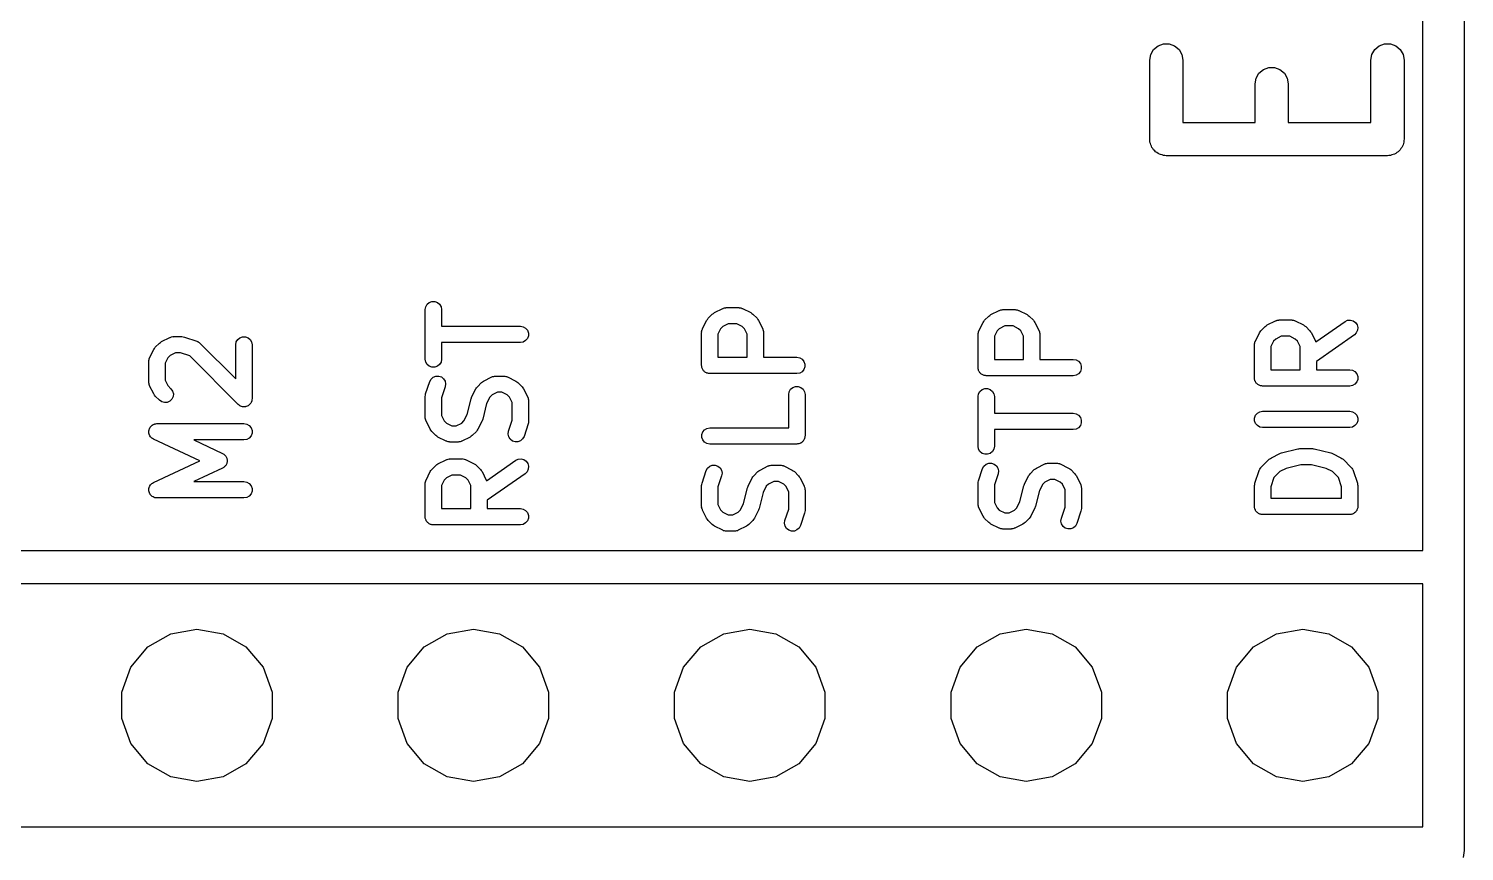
# Model space of a CAD drawing. Extents: x 10 to 287, y -200 to -10.
# Drawn here: x 94.31 to 107.5, y -108.34 to -100.78 of the extents above; entities that cross this region are included whole.
import ezdxf

# ---------------------------------------------------------------- set-up
doc = ezdxf.new("R2010")
doc.units = 0
doc.header["$MEASUREMENT"] = 0
doc.layers.add('BLACK', color=7, linetype='CONTINUOUS')

msp = doc.modelspace()

# ---------------------------------------------------------------- linework, layer by layer
at = {"layer": 'Black'}
for p, q in [((107.505, -93.091), (107.505, -108.331)), ((107.124, -105.575), (107.124, -95.7199)), ((104.615, -101.067), (104.624, -101.014)), ((104.624, -101.014), (104.65, -100.969)), ((104.65, -100.969), (104.691, -100.935)), ((104.691, -100.935), (104.741, -100.916)), ((104.741, -100.916), (104.794, -100.916)), ((104.794, -100.916), (104.843, -100.935)), ((104.843, -100.935), (104.884, -100.969)), ((104.884, -100.969), (104.91, -101.014)), ((104.91, -101.014), (104.92, -101.067)), ((106.647, -101.067), (106.656, -101.014)), ((106.656, -101.014), (106.682, -100.969)), ((106.682, -100.969), (106.723, -100.935)), ((106.723, -100.935), (106.773, -100.916)), ((106.773, -100.916), (106.826, -100.916)), ((106.826, -100.916), (106.875, -100.935)), ((106.875, -100.935), (106.916, -100.969)), ((106.916, -100.969), (106.942, -101.014)), ((106.942, -101.014), (106.952, -101.067)), ((104.615, -101.792), (104.615, -101.067)), ((104.92, -101.067), (104.92, -101.64)), ((105.618, -101.186), (105.659, -101.152)), ((105.659, -101.152), (105.708, -101.134)), ((105.708, -101.134), (105.761, -101.134)), ((105.761, -101.134), (105.811, -101.152)), ((105.811, -101.152), (105.852, -101.186)), ((106.647, -101.64), (106.647, -101.067)), ((106.952, -101.067), (106.952, -101.792)), ((105.582, -101.284), (105.592, -101.232)), ((105.582, -101.64), (105.582, -101.284)), ((105.592, -101.232), (105.618, -101.186)), ((105.852, -101.186), (105.878, -101.232)), ((105.878, -101.232), (105.887, -101.284)), ((105.887, -101.284), (105.887, -101.64)), ((104.92, -101.64), (105.582, -101.64)), ((105.887, -101.64), (106.647, -101.64)), ((104.617, -101.805), (104.615, -101.792)), ((104.617, -101.819), (104.617, -101.805)), ((104.622, -101.831), (104.617, -101.819)), ((104.624, -101.844), (104.622, -101.831)), ((106.945, -101.831), (106.942, -101.844)), ((106.949, -101.819), (106.945, -101.831)), ((106.952, -101.792), (106.949, -101.805)), ((106.949, -101.805), (106.949, -101.819)), ((104.631, -101.856), (104.624, -101.844)), ((104.635, -101.868), (104.631, -101.856)), ((104.644, -101.879), (104.635, -101.868)), ((104.65, -101.89), (104.644, -101.879)), ((104.661, -101.899), (104.65, -101.89)), ((104.669, -101.909), (104.661, -101.899)), ((104.681, -101.916), (104.669, -101.909)), ((104.691, -101.924), (104.681, -101.916)), ((104.704, -101.929), (104.691, -101.924)), ((104.715, -101.935), (104.704, -101.929)), ((104.728, -101.938), (104.715, -101.935)), ((104.741, -101.942), (104.728, -101.938)), ((104.754, -101.942), (104.741, -101.942)), ((104.767, -101.945), (104.754, -101.942)), ((106.799, -101.945), (104.767, -101.945)), ((106.812, -101.942), (106.799, -101.945)), ((106.826, -101.942), (106.812, -101.942)), ((106.838, -101.938), (106.826, -101.942)), ((106.851, -101.935), (106.838, -101.938)), ((106.863, -101.929), (106.851, -101.935)), ((106.875, -101.924), (106.863, -101.929)), ((106.886, -101.916), (106.875, -101.924)), ((106.897, -101.909), (106.886, -101.916)), ((106.906, -101.899), (106.897, -101.909)), ((106.916, -101.89), (106.906, -101.899)), ((106.923, -101.879), (106.916, -101.89)), ((106.931, -101.868), (106.923, -101.879)), ((106.936, -101.856), (106.931, -101.868)), ((106.942, -101.844), (106.936, -101.856)), ((97.9944, -103.294), (98.0188, -103.285)), ((98.0188, -103.285), (98.0449, -103.285)), ((98.0449, -103.285), (98.0693, -103.294)), ((97.9569, -103.359), (97.9614, -103.333)), ((97.9569, -103.816), (97.9569, -103.359)), ((97.9614, -103.333), (97.9744, -103.311)), ((97.9744, -103.311), (97.9944, -103.294)), ((98.0693, -103.294), (98.0892, -103.311)), ((98.0892, -103.311), (98.1023, -103.333)), ((98.1023, -103.333), (98.1068, -103.359)), ((98.1068, -103.359), (98.1068, -103.513)), ((100.557, -103.439), (100.595, -103.401)), ((100.595, -103.401), (100.605, -103.394)), ((100.605, -103.394), (100.615, -103.387)), ((100.615, -103.387), (100.691, -103.349)), ((100.691, -103.349), (100.695, -103.348)), ((100.695, -103.348), (100.699, -103.346)), ((100.699, -103.346), (100.707, -103.344)), ((100.707, -103.344), (100.716, -103.342)), ((100.716, -103.342), (100.72, -103.342)), ((100.72, -103.342), (100.724, -103.341)), ((100.724, -103.341), (100.839, -103.341)), ((100.839, -103.341), (100.843, -103.342)), ((100.843, -103.342), (100.847, -103.342)), ((100.847, -103.342), (100.856, -103.344)), ((100.856, -103.344), (100.864, -103.346)), ((100.864, -103.346), (100.868, -103.348)), ((100.868, -103.348), (100.872, -103.349)), ((100.872, -103.349), (100.948, -103.387)), ((100.948, -103.387), (100.958, -103.394)), ((100.958, -103.394), (100.968, -103.401)), ((100.968, -103.401), (101.006, -103.439)), ((103.135, -103.42), (103.145, -103.413)), ((103.145, -103.413), (103.155, -103.406)), ((103.155, -103.406), (103.231, -103.368)), ((103.231, -103.368), (103.235, -103.367)), ((103.235, -103.367), (103.239, -103.365)), ((103.239, -103.365), (103.247, -103.363)), ((103.247, -103.363), (103.256, -103.361)), ((103.256, -103.361), (103.26, -103.361)), ((103.26, -103.361), (103.264, -103.36)), ((103.264, -103.36), (103.379, -103.36)), ((103.379, -103.36), (103.383, -103.361)), ((103.383, -103.361), (103.387, -103.361)), ((103.387, -103.361), (103.396, -103.363)), ((103.396, -103.363), (103.404, -103.365)), ((103.404, -103.365), (103.408, -103.367)), ((103.408, -103.367), (103.412, -103.368)), ((103.412, -103.368), (103.488, -103.406)), ((103.488, -103.406), (103.498, -103.413)), ((103.498, -103.413), (103.508, -103.42)), ((98.1068, -103.513), (98.8319, -103.513)), ((98.8319, -103.513), (98.8576, -103.517)), ((98.8576, -103.517), (98.8801, -103.53)), ((98.8801, -103.53), (98.8968, -103.55)), ((98.8968, -103.55), (98.9057, -103.575)), ((100.5, -103.552), (100.501, -103.543)), ((100.501, -103.543), (100.504, -103.539)), ((100.504, -103.539), (100.505, -103.535)), ((100.505, -103.535), (100.543, -103.459)), ((100.543, -103.459), (100.55, -103.449)), ((100.55, -103.449), (100.557, -103.439)), ((100.672, -103.537), (100.647, -103.586)), ((100.692, -103.516), (100.672, -103.537)), ((100.742, -103.491), (100.692, -103.516)), ((100.821, -103.491), (100.742, -103.491)), ((100.87, -103.516), (100.821, -103.491)), ((100.891, -103.537), (100.87, -103.516)), ((100.916, -103.586), (100.891, -103.537)), ((101.006, -103.439), (101.013, -103.449)), ((101.013, -103.449), (101.02, -103.459)), ((101.02, -103.459), (101.058, -103.535)), ((101.058, -103.535), (101.059, -103.539)), ((101.059, -103.539), (101.061, -103.543)), ((101.061, -103.543), (101.063, -103.552)), ((103.045, -103.554), (103.083, -103.478)), ((103.083, -103.478), (103.09, -103.468)), ((103.09, -103.468), (103.097, -103.458)), ((103.097, -103.458), (103.135, -103.42)), ((103.232, -103.535), (103.212, -103.556)), ((103.282, -103.51), (103.232, -103.535)), ((103.361, -103.51), (103.282, -103.51)), ((103.41, -103.535), (103.361, -103.51)), ((103.431, -103.556), (103.41, -103.535)), ((103.508, -103.42), (103.546, -103.458)), ((103.546, -103.458), (103.553, -103.468)), ((103.553, -103.468), (103.56, -103.478)), ((103.56, -103.478), (103.598, -103.554)), ((105.637, -103.554), (105.675, -103.516)), ((105.675, -103.516), (105.685, -103.509)), ((105.685, -103.509), (105.695, -103.501)), ((105.695, -103.501), (105.771, -103.463)), ((105.771, -103.463), (105.775, -103.462)), ((105.775, -103.462), (105.779, -103.46)), ((105.779, -103.46), (105.787, -103.458)), ((105.787, -103.458), (105.796, -103.456)), ((105.796, -103.456), (105.8, -103.456)), ((105.8, -103.456), (105.804, -103.455)), ((105.804, -103.455), (105.919, -103.455)), ((105.919, -103.455), (105.923, -103.456)), ((105.923, -103.456), (105.927, -103.456)), ((105.927, -103.456), (105.936, -103.458)), ((105.936, -103.458), (105.944, -103.46)), ((105.944, -103.46), (105.948, -103.462)), ((105.948, -103.462), (105.952, -103.463)), ((105.952, -103.463), (106.028, -103.501)), ((106.028, -103.501), (106.038, -103.509)), ((106.038, -103.509), (106.048, -103.516)), ((106.048, -103.516), (106.086, -103.554)), ((106.141, -103.657), (106.409, -103.469)), ((106.409, -103.469), (106.433, -103.458)), ((106.433, -103.458), (106.458, -103.456)), ((106.458, -103.456), (106.484, -103.462)), ((106.484, -103.462), (106.505, -103.477)), ((106.505, -103.477), (106.52, -103.499)), ((106.524, -103.55), (106.513, -103.573)), ((106.52, -103.499), (106.527, -103.524)), ((106.527, -103.524), (106.524, -103.55)), ((95.477, -103.706), (95.5151, -103.668)), ((95.5151, -103.668), (95.5249, -103.661)), ((95.5249, -103.661), (95.5345, -103.654)), ((95.5345, -103.654), (95.6107, -103.616)), ((95.6107, -103.616), (95.6149, -103.615)), ((95.6149, -103.615), (95.6186, -103.612)), ((95.6186, -103.612), (95.6273, -103.611)), ((95.6273, -103.611), (95.6357, -103.608)), ((95.6357, -103.608), (95.64, -103.609)), ((95.64, -103.609), (95.6442, -103.608)), ((95.6442, -103.608), (95.7204, -103.608)), ((95.7204, -103.608), (95.7323, -103.61)), ((95.7323, -103.61), (95.7441, -103.612)), ((95.7441, -103.612), (95.8584, -103.65)), ((95.8584, -103.65), (95.8622, -103.652)), ((95.8622, -103.652), (95.8664, -103.653)), ((95.8664, -103.653), (95.8736, -103.658)), ((95.8736, -103.658), (95.8813, -103.662)), ((95.8813, -103.662), (95.8842, -103.665)), ((95.8842, -103.665), (95.8877, -103.668)), ((95.8877, -103.668), (96.217, -103.997)), ((96.217, -103.683), (96.2215, -103.657)), ((96.217, -103.997), (96.217, -103.683)), ((96.2215, -103.657), (96.2345, -103.635)), ((96.2345, -103.635), (96.2545, -103.618)), ((96.2545, -103.618), (96.2789, -103.609)), ((96.2789, -103.609), (96.305, -103.609)), ((96.305, -103.609), (96.3294, -103.618)), ((96.3294, -103.618), (96.3494, -103.635)), ((96.3494, -103.635), (96.3624, -103.657)), ((96.3624, -103.657), (96.3669, -103.683)), ((96.3669, -103.683), (96.3669, -104.178)), ((98.8319, -103.662), (98.1068, -103.662)), ((98.1068, -103.662), (98.1068, -103.816)), ((98.8576, -103.658), (98.8319, -103.662)), ((98.8801, -103.645), (98.8576, -103.658)), ((98.8968, -103.625), (98.8801, -103.645)), ((98.9057, -103.601), (98.8968, -103.625)), ((98.9057, -103.575), (98.9057, -103.601)), ((100.497, -103.56), (100.5, -103.552)), ((100.498, -103.564), (100.497, -103.56)), ((100.497, -103.569), (100.498, -103.564)), ((100.497, -103.873), (100.497, -103.569)), ((100.647, -103.586), (100.647, -103.798)), ((100.916, -103.798), (100.916, -103.586)), ((101.063, -103.552), (101.065, -103.56)), ((101.065, -103.56), (101.065, -103.564)), ((101.065, -103.564), (101.066, -103.569)), ((101.066, -103.569), (101.066, -103.798)), ((103.037, -103.579), (103.04, -103.571)), ((103.038, -103.583), (103.037, -103.579)), ((103.037, -103.588), (103.038, -103.583)), ((103.037, -103.892), (103.037, -103.588)), ((103.04, -103.571), (103.041, -103.562)), ((103.041, -103.562), (103.044, -103.558)), ((103.044, -103.558), (103.045, -103.554)), ((103.212, -103.556), (103.187, -103.605)), ((103.187, -103.605), (103.187, -103.817)), ((103.456, -103.605), (103.431, -103.556)), ((103.456, -103.817), (103.456, -103.605)), ((103.598, -103.554), (103.599, -103.558)), ((103.599, -103.558), (103.601, -103.562)), ((103.601, -103.562), (103.603, -103.571)), ((103.603, -103.571), (103.605, -103.579)), ((103.605, -103.579), (103.605, -103.583)), ((103.605, -103.583), (103.606, -103.588)), ((103.606, -103.588), (103.606, -103.817)), ((105.577, -103.674), (105.58, -103.666)), ((105.578, -103.679), (105.577, -103.674)), ((105.577, -103.683), (105.578, -103.679)), ((105.577, -103.988), (105.577, -103.683)), ((105.58, -103.666), (105.581, -103.657)), ((105.581, -103.657), (105.584, -103.653)), ((105.584, -103.653), (105.585, -103.649)), ((105.585, -103.649), (105.623, -103.573)), ((105.623, -103.573), (105.63, -103.563)), ((105.63, -103.563), (105.637, -103.554)), ((105.752, -103.651), (105.727, -103.7)), ((105.772, -103.63), (105.752, -103.651)), ((105.822, -103.605), (105.772, -103.63)), ((105.901, -103.605), (105.822, -103.605)), ((105.95, -103.63), (105.901, -103.605)), ((105.971, -103.651), (105.95, -103.63)), ((105.996, -103.7), (105.971, -103.651)), ((106.086, -103.554), (106.093, -103.563)), ((106.093, -103.563), (106.1, -103.573)), ((106.1, -103.573), (106.138, -103.649)), ((106.138, -103.649), (106.139, -103.653)), ((106.139, -103.653), (106.141, -103.657)), ((106.495, -103.592), (106.146, -103.836)), ((106.513, -103.573), (106.495, -103.592)), ((95.4199, -103.818), (95.4214, -103.81)), ((95.4214, -103.81), (95.4236, -103.806)), ((95.4236, -103.806), (95.4248, -103.802)), ((95.4248, -103.802), (95.4629, -103.725)), ((95.4629, -103.725), (95.4701, -103.716)), ((95.4701, -103.716), (95.477, -103.706)), ((95.5915, -103.803), (95.5668, -103.853)), ((95.6124, -103.782), (95.5915, -103.803)), ((95.6619, -103.758), (95.6124, -103.782)), ((95.7083, -103.758), (95.6619, -103.758)), ((95.7943, -103.786), (95.7083, -103.758)), ((96.239, -104.231), (95.7943, -103.786)), ((100.647, -103.798), (100.916, -103.798)), ((101.066, -103.798), (101.372, -103.798)), ((101.372, -103.798), (101.398, -103.803)), ((101.398, -103.803), (101.42, -103.816)), ((105.727, -103.7), (105.727, -103.913)), ((105.996, -103.913), (105.996, -103.7)), ((95.4169, -103.835), (95.4177, -103.831)), ((95.4169, -104.026), (95.4169, -103.835)), ((95.4174, -103.827), (95.4199, -103.818)), ((95.4177, -103.831), (95.4174, -103.827)), ((95.5668, -103.853), (95.5668, -104.008)), ((97.9614, -103.842), (97.9569, -103.816)), ((97.9744, -103.864), (97.9614, -103.842)), ((97.9944, -103.881), (97.9744, -103.864)), ((98.0188, -103.89), (97.9944, -103.881)), ((98.0449, -103.89), (98.0188, -103.89)), ((98.0693, -103.881), (98.0449, -103.89)), ((98.0892, -103.864), (98.0693, -103.881)), ((98.1023, -103.842), (98.0892, -103.864)), ((98.1068, -103.816), (98.1023, -103.842)), ((100.498, -103.88), (100.497, -103.873)), ((100.498, -103.886), (100.498, -103.88)), ((100.5, -103.892), (100.498, -103.886)), ((100.501, -103.899), (100.5, -103.892)), ((100.505, -103.905), (100.501, -103.899)), ((100.507, -103.911), (100.505, -103.905)), ((100.511, -103.916), (100.507, -103.911)), ((100.514, -103.921), (100.511, -103.916)), ((100.519, -103.926), (100.514, -103.921)), ((100.524, -103.931), (100.519, -103.926)), ((100.529, -103.934), (100.524, -103.931)), ((100.534, -103.938), (100.529, -103.934)), ((100.541, -103.94), (100.534, -103.938)), ((100.546, -103.944), (100.541, -103.94)), ((100.553, -103.945), (100.546, -103.944)), ((100.559, -103.947), (100.553, -103.945)), ((101.398, -103.944), (101.372, -103.948)), ((101.42, -103.931), (101.398, -103.944)), ((101.42, -103.816), (101.437, -103.836)), ((101.437, -103.911), (101.42, -103.931)), ((101.437, -103.836), (101.446, -103.86)), ((101.446, -103.886), (101.437, -103.911)), ((101.446, -103.86), (101.446, -103.886)), ((103.038, -103.899), (103.037, -103.892)), ((103.038, -103.905), (103.038, -103.899)), ((103.04, -103.912), (103.038, -103.905)), ((103.041, -103.918), (103.04, -103.912)), ((103.045, -103.924), (103.041, -103.918)), ((103.047, -103.93), (103.045, -103.924)), ((103.051, -103.935), (103.047, -103.93)), ((103.054, -103.941), (103.051, -103.935)), ((103.059, -103.945), (103.054, -103.941)), ((103.064, -103.95), (103.059, -103.945)), ((103.187, -103.817), (103.456, -103.817)), ((103.606, -103.817), (103.912, -103.817)), ((103.912, -103.817), (103.938, -103.822)), ((103.938, -103.822), (103.96, -103.835)), ((103.96, -103.835), (103.977, -103.855)), ((103.977, -103.93), (103.96, -103.95)), ((103.977, -103.855), (103.986, -103.879)), ((103.986, -103.905), (103.977, -103.93)), ((103.986, -103.879), (103.986, -103.905)), ((105.727, -103.913), (105.996, -103.913)), ((106.146, -103.836), (106.146, -103.913)), ((106.146, -103.913), (106.452, -103.913)), ((106.452, -103.913), (106.478, -103.917)), ((106.478, -103.917), (106.5, -103.93)), ((106.5, -103.93), (106.517, -103.95)), ((95.4177, -104.03), (95.4169, -104.026)), ((95.4174, -104.034), (95.4177, -104.03)), ((95.4199, -104.043), (95.4174, -104.034)), ((95.4214, -104.051), (95.4199, -104.043)), ((95.4236, -104.055), (95.4214, -104.051)), ((95.4248, -104.059), (95.4236, -104.055)), ((95.4629, -104.135), (95.4248, -104.059)), ((95.5668, -104.008), (95.5915, -104.058)), ((95.5915, -104.058), (95.621, -104.087)), ((97.9608, -104.135), (97.9989, -104.021)), ((97.9989, -104.021), (98.0113, -103.998)), ((98.0113, -103.998), (98.0307, -103.981)), ((98.0307, -103.981), (98.0549, -103.971)), ((98.0549, -103.971), (98.0809, -103.971)), ((98.0809, -103.971), (98.1056, -103.979)), ((98.1056, -103.979), (98.126, -103.995)), ((98.141, -104.068), (98.1068, -104.171)), ((98.126, -103.995), (98.1396, -104.017)), ((98.1396, -104.017), (98.1449, -104.043)), ((98.1449, -104.043), (98.141, -104.068)), ((98.422, -104.087), (98.4292, -104.078)), ((98.4292, -104.078), (98.4361, -104.068)), ((98.4361, -104.068), (98.4742, -104.03)), ((98.4742, -104.03), (98.484, -104.023)), ((98.484, -104.023), (98.4936, -104.016)), ((98.4936, -104.016), (98.5698, -103.978)), ((98.5698, -103.978), (98.574, -103.976)), ((98.574, -103.976), (98.5777, -103.974)), ((98.5777, -103.974), (98.5864, -103.973)), ((98.5864, -103.973), (98.5948, -103.97)), ((98.5948, -103.97), (98.5991, -103.971)), ((98.5991, -103.971), (98.6033, -103.97)), ((98.6033, -103.97), (98.6795, -103.97)), ((98.6795, -103.97), (98.6838, -103.971)), ((98.6838, -103.971), (98.6881, -103.97)), ((98.6881, -103.97), (98.6965, -103.973)), ((98.6965, -103.973), (98.7052, -103.974)), ((98.7052, -103.974), (98.7089, -103.977)), ((98.7089, -103.977), (98.7131, -103.978)), ((98.7131, -103.978), (98.7893, -104.016)), ((98.7893, -104.016), (98.7989, -104.023)), ((98.7989, -104.023), (98.8087, -104.03)), ((98.8087, -104.03), (98.8468, -104.068)), ((98.8468, -104.068), (98.8537, -104.078)), ((98.8537, -104.078), (98.8609, -104.087)), ((100.565, -103.947), (100.559, -103.947)), ((100.572, -103.948), (100.565, -103.947)), ((101.372, -103.948), (100.572, -103.948)), ((101.315, -104.092), (101.334, -104.075)), ((101.334, -104.075), (101.359, -104.066)), ((101.359, -104.066), (101.385, -104.066)), ((101.385, -104.066), (101.409, -104.075)), ((101.409, -104.075), (101.429, -104.092)), ((103.069, -103.953), (103.064, -103.95)), ((103.074, -103.957), (103.069, -103.953)), ((103.081, -103.959), (103.074, -103.957)), ((103.086, -103.963), (103.081, -103.959)), ((103.093, -103.964), (103.086, -103.963)), ((103.099, -103.966), (103.093, -103.964)), ((103.105, -103.966), (103.099, -103.966)), ((103.112, -103.967), (103.105, -103.966)), ((103.912, -103.967), (103.112, -103.967)), ((103.938, -103.963), (103.912, -103.967)), ((103.96, -103.95), (103.938, -103.963)), ((105.578, -103.994), (105.577, -103.988)), ((105.578, -104.001), (105.578, -103.994)), ((105.58, -104.007), (105.578, -104.001)), ((105.581, -104.013), (105.58, -104.007)), ((105.585, -104.019), (105.581, -104.013)), ((105.587, -104.025), (105.585, -104.019)), ((105.591, -104.03), (105.587, -104.025)), ((105.594, -104.036), (105.591, -104.03)), ((105.599, -104.04), (105.594, -104.036)), ((105.604, -104.045), (105.599, -104.04)), ((105.609, -104.048), (105.604, -104.045)), ((105.614, -104.052), (105.609, -104.048)), ((105.621, -104.055), (105.614, -104.052)), ((105.626, -104.058), (105.621, -104.055)), ((105.633, -104.059), (105.626, -104.058)), ((105.639, -104.061), (105.633, -104.059)), ((105.645, -104.061), (105.639, -104.061)), ((105.652, -104.063), (105.645, -104.061)), ((106.452, -104.063), (105.652, -104.063)), ((106.478, -104.058), (106.452, -104.063)), ((106.5, -104.045), (106.478, -104.058)), ((106.517, -104.025), (106.5, -104.045)), ((106.517, -103.95), (106.526, -103.975)), ((106.526, -104.001), (106.517, -104.025)), ((106.526, -103.975), (106.526, -104.001)), ((95.4701, -104.145), (95.4629, -104.135)), ((95.477, -104.155), (95.4701, -104.145)), ((95.5151, -104.193), (95.477, -104.155)), ((95.5364, -104.208), (95.5151, -104.193)), ((95.5615, -104.215), (95.5364, -104.208)), ((95.611, -104.201), (95.5874, -104.212)), ((95.6294, -104.183), (95.611, -104.201)), ((95.621, -104.087), (95.636, -104.108)), ((95.6404, -104.159), (95.6294, -104.183)), ((95.636, -104.108), (95.6427, -104.133)), ((95.6427, -104.133), (95.6404, -104.159)), ((96.3624, -104.204), (96.3575, -104.212)), ((96.3629, -104.2), (96.3624, -104.204)), ((96.3643, -104.197), (96.3629, -104.2)), ((96.3652, -104.188), (96.3643, -104.197)), ((96.3669, -104.178), (96.3652, -104.188)), ((97.9569, -104.159), (97.959, -104.147)), ((97.9569, -104.35), (97.9569, -104.159)), ((97.959, -104.147), (97.9608, -104.135)), ((98.1068, -104.171), (98.1068, -104.332)), ((98.3422, -104.323), (98.3783, -104.179)), ((98.3783, -104.179), (98.3816, -104.171)), ((98.3816, -104.171), (98.3839, -104.164)), ((98.3839, -104.164), (98.422, -104.087)), ((98.5506, -104.165), (98.5216, -104.223)), ((98.5715, -104.144), (98.5506, -104.165)), ((98.621, -104.12), (98.5715, -104.144)), ((98.6619, -104.12), (98.621, -104.12)), ((98.7114, -104.144), (98.6619, -104.12)), ((98.7323, -104.165), (98.7114, -104.144)), ((98.757, -104.215), (98.7323, -104.165)), ((98.8609, -104.087), (98.899, -104.164)), ((98.899, -104.164), (98.9002, -104.168)), ((98.9002, -104.168), (98.9024, -104.172)), ((98.9024, -104.172), (98.9039, -104.18)), ((98.9039, -104.18), (98.9064, -104.189)), ((98.9064, -104.189), (98.9061, -104.193)), ((98.9061, -104.193), (98.9069, -104.197)), ((98.9069, -104.197), (98.9069, -104.388)), ((101.297, -104.14), (101.302, -104.114)), ((101.297, -104.446), (101.297, -104.14)), ((101.302, -104.114), (101.315, -104.092)), ((101.429, -104.092), (101.442, -104.114)), ((101.442, -104.114), (101.447, -104.14)), ((101.447, -104.14), (101.447, -104.521)), ((103.037, -104.159), (103.041, -104.133)), ((103.037, -104.616), (103.037, -104.159)), ((103.041, -104.133), (103.054, -104.111)), ((103.054, -104.111), (103.074, -104.094)), ((103.074, -104.094), (103.099, -104.085)), ((103.099, -104.085), (103.125, -104.085)), ((103.125, -104.085), (103.149, -104.094)), ((103.149, -104.094), (103.169, -104.111)), ((103.169, -104.111), (103.182, -104.133)), ((103.182, -104.133), (103.187, -104.159)), ((103.187, -104.159), (103.187, -104.313)), ((95.5874, -104.212), (95.5615, -104.215)), ((96.247, -104.237), (96.239, -104.231)), ((96.2545, -104.243), (96.247, -104.237)), ((96.2576, -104.244), (96.2545, -104.243)), ((96.2603, -104.246), (96.2576, -104.244)), ((96.2697, -104.249), (96.2603, -104.246)), ((96.2789, -104.252), (96.2697, -104.249)), ((96.2822, -104.252), (96.2789, -104.252)), ((96.2854, -104.253), (96.2822, -104.252)), ((96.2952, -104.252), (96.2854, -104.253)), ((96.305, -104.252), (96.2952, -104.252)), ((96.3081, -104.251), (96.305, -104.252)), ((96.3113, -104.25), (96.3081, -104.251)), ((96.3202, -104.246), (96.3113, -104.25)), ((96.3294, -104.243), (96.3202, -104.246)), ((96.3319, -104.241), (96.3294, -104.243)), ((96.3349, -104.239), (96.3319, -104.241)), ((96.3418, -104.233), (96.3349, -104.239)), ((96.3494, -104.226), (96.3418, -104.233)), ((96.351, -104.223), (96.3494, -104.226)), ((96.3533, -104.221), (96.351, -104.223)), ((96.3575, -104.212), (96.3533, -104.221)), ((98.1068, -104.332), (98.1315, -104.381)), ((98.3132, -104.381), (98.3422, -104.323)), ((98.5216, -104.223), (98.4855, -104.368)), ((98.757, -104.375), (98.757, -104.215)), ((103.187, -104.313), (103.912, -104.313)), ((103.912, -104.313), (103.938, -104.317)), ((103.938, -104.317), (103.96, -104.33)), ((103.96, -104.33), (103.977, -104.35)), ((105.578, -104.356), (105.587, -104.331)), ((105.587, -104.331), (105.604, -104.311)), ((105.604, -104.311), (105.626, -104.298)), ((105.626, -104.298), (105.652, -104.294)), ((105.652, -104.294), (106.452, -104.294)), ((106.452, -104.294), (106.478, -104.298)), ((106.478, -104.298), (106.5, -104.311)), ((106.5, -104.311), (106.517, -104.331)), ((106.517, -104.331), (106.526, -104.356)), ((95.4181, -104.47), (95.4192, -104.467)), ((95.4181, -104.48), (95.4181, -104.47)), ((95.4192, -104.467), (95.4195, -104.463)), ((95.4195, -104.463), (95.4236, -104.455)), ((95.4236, -104.455), (95.427, -104.445)), ((95.427, -104.445), (95.4291, -104.443)), ((95.4291, -104.443), (95.4305, -104.44)), ((95.4305, -104.44), (95.4374, -104.433)), ((95.4374, -104.433), (95.4437, -104.425)), ((95.4437, -104.425), (95.4466, -104.424)), ((95.4466, -104.424), (95.4489, -104.422)), ((95.4489, -104.422), (95.4578, -104.417)), ((95.4578, -104.417), (95.4662, -104.412)), ((95.4662, -104.412), (95.4695, -104.412)), ((95.4695, -104.412), (95.4725, -104.411)), ((95.4725, -104.411), (95.4822, -104.41)), ((95.4822, -104.41), (95.4918, -104.408)), ((95.4918, -104.408), (96.2919, -104.408)), ((96.2919, -104.408), (96.3176, -104.412)), ((96.3176, -104.412), (96.3401, -104.425)), ((96.3401, -104.425), (96.3568, -104.445)), ((96.3568, -104.445), (96.3657, -104.47)), ((96.3657, -104.47), (96.3657, -104.496)), ((97.9577, -104.354), (97.9569, -104.35)), ((97.9574, -104.358), (97.9577, -104.354)), ((97.9599, -104.367), (97.9574, -104.358)), ((97.9614, -104.375), (97.9599, -104.367)), ((97.9636, -104.379), (97.9614, -104.375)), ((97.9648, -104.383), (97.9636, -104.379)), ((98.0029, -104.459), (97.9648, -104.383)), ((98.0101, -104.469), (98.0029, -104.459)), ((98.017, -104.479), (98.0101, -104.469)), ((98.1315, -104.381), (98.1524, -104.402)), ((98.1524, -104.402), (98.2019, -104.427)), ((98.2019, -104.427), (98.2428, -104.427)), ((98.2428, -104.427), (98.2923, -104.402)), ((98.2923, -104.402), (98.3132, -104.381)), ((98.4346, -104.469), (98.4277, -104.479)), ((98.4418, -104.459), (98.4346, -104.469)), ((98.4799, -104.383), (98.4418, -104.459)), ((98.4822, -104.375), (98.4799, -104.383)), ((98.4855, -104.368), (98.4822, -104.375)), ((98.7228, -104.478), (98.757, -104.375)), ((98.903, -104.411), (98.8649, -104.526)), ((98.9048, -104.399), (98.903, -104.411)), ((98.9069, -104.388), (98.9048, -104.399)), ((100.507, -104.484), (100.524, -104.464)), ((100.524, -104.464), (100.546, -104.451)), ((100.546, -104.451), (100.572, -104.446)), ((100.572, -104.446), (101.297, -104.446)), ((103.912, -104.463), (103.187, -104.463)), ((103.187, -104.463), (103.187, -104.616)), ((103.938, -104.458), (103.912, -104.463)), ((103.96, -104.445), (103.938, -104.458)), ((103.977, -104.425), (103.96, -104.445)), ((103.977, -104.35), (103.986, -104.375)), ((103.986, -104.401), (103.977, -104.425)), ((103.986, -104.375), (103.986, -104.401)), ((105.578, -104.382), (105.578, -104.356)), ((105.587, -104.406), (105.578, -104.382)), ((105.604, -104.426), (105.587, -104.406)), ((105.626, -104.439), (105.604, -104.426)), ((105.652, -104.444), (105.626, -104.439)), ((106.452, -104.444), (105.652, -104.444)), ((106.478, -104.439), (106.452, -104.444)), ((106.5, -104.426), (106.478, -104.439)), ((106.517, -104.406), (106.5, -104.426)), ((106.526, -104.382), (106.517, -104.406)), ((106.526, -104.356), (106.526, -104.382)), ((95.4172, -104.489), (95.4181, -104.48)), ((95.4181, -104.493), (95.4172, -104.489)), ((95.4181, -104.496), (95.4181, -104.493)), ((95.4214, -104.505), (95.4181, -104.496)), ((95.4239, -104.515), (95.4214, -104.505)), ((95.4258, -104.517), (95.4239, -104.515)), ((95.427, -104.52), (95.4258, -104.517)), ((95.4332, -104.528), (95.427, -104.52)), ((95.4389, -104.536), (95.4332, -104.528)), ((95.4416, -104.538), (95.4389, -104.536)), ((95.4437, -104.54), (95.4416, -104.538)), ((95.4522, -104.545), (95.4437, -104.54)), ((95.4602, -104.551), (95.4522, -104.545)), ((95.8862, -104.75), (95.4602, -104.551)), ((96.2919, -104.558), (95.8296, -104.558)), ((95.8296, -104.558), (96.095, -104.682)), ((96.3176, -104.553), (96.2919, -104.558)), ((96.3401, -104.54), (96.3176, -104.553)), ((96.3568, -104.52), (96.3401, -104.54)), ((96.3657, -104.496), (96.3568, -104.52)), ((98.0551, -104.517), (98.017, -104.479)), ((98.0649, -104.524), (98.0551, -104.517)), ((98.0745, -104.531), (98.0649, -104.524)), ((98.1507, -104.569), (98.0745, -104.531)), ((98.1549, -104.57), (98.1507, -104.569)), ((98.1586, -104.572), (98.1549, -104.57)), ((98.1673, -104.574), (98.1586, -104.572)), ((98.1757, -104.576), (98.1673, -104.574)), ((98.18, -104.576), (98.1757, -104.576)), ((98.1842, -104.577), (98.18, -104.576)), ((98.2604, -104.577), (98.1842, -104.577)), ((98.2647, -104.576), (98.2604, -104.577)), ((98.269, -104.576), (98.2647, -104.576)), ((98.2774, -104.574), (98.269, -104.576)), ((98.2861, -104.572), (98.2774, -104.574)), ((98.2898, -104.57), (98.2861, -104.572)), ((98.294, -104.569), (98.2898, -104.57)), ((98.3702, -104.531), (98.294, -104.569)), ((98.3798, -104.524), (98.3702, -104.531)), ((98.3896, -104.517), (98.3798, -104.524)), ((98.4277, -104.479), (98.3896, -104.517)), ((98.7189, -104.504), (98.7228, -104.478)), ((98.7242, -104.529), (98.7189, -104.504)), ((98.7378, -104.552), (98.7242, -104.529)), ((98.7582, -104.568), (98.7378, -104.552)), ((98.7829, -104.576), (98.7582, -104.568)), ((98.8089, -104.575), (98.7829, -104.576)), ((98.8331, -104.566), (98.8089, -104.575)), ((98.8525, -104.549), (98.8331, -104.566)), ((98.8649, -104.526), (98.8525, -104.549)), ((100.498, -104.508), (100.507, -104.484)), ((100.498, -104.534), (100.498, -104.508)), ((100.507, -104.558), (100.498, -104.534)), ((100.524, -104.578), (100.507, -104.558)), ((100.546, -104.591), (100.524, -104.578)), ((100.572, -104.596), (100.546, -104.591)), ((101.372, -104.596), (100.572, -104.596)), ((101.378, -104.595), (101.372, -104.596)), ((101.385, -104.595), (101.378, -104.595)), ((101.391, -104.593), (101.385, -104.595)), ((101.398, -104.591), (101.391, -104.593)), ((101.403, -104.588), (101.398, -104.591)), ((101.409, -104.586), (101.403, -104.588)), ((101.414, -104.582), (101.409, -104.586)), ((101.42, -104.578), (101.414, -104.582)), ((101.424, -104.573), (101.42, -104.578)), ((101.429, -104.569), (101.424, -104.573)), ((101.433, -104.563), (101.429, -104.569)), ((101.437, -104.558), (101.433, -104.563)), ((101.439, -104.552), (101.437, -104.558)), ((101.442, -104.547), (101.439, -104.552)), ((101.443, -104.54), (101.442, -104.547)), ((101.446, -104.534), (101.443, -104.54)), ((101.447, -104.521), (101.446, -104.527)), ((101.446, -104.527), (101.446, -104.534)), ((96.095, -104.682), (96.1004, -104.685)), ((96.1004, -104.685), (96.1063, -104.688)), ((96.1063, -104.688), (96.111, -104.693)), ((96.111, -104.693), (96.1163, -104.697)), ((96.1163, -104.697), (96.1201, -104.702)), ((96.1201, -104.702), (96.1247, -104.707)), ((96.1247, -104.707), (96.1275, -104.713)), ((96.1275, -104.713), (96.1313, -104.718)), ((96.1313, -104.718), (96.133, -104.724)), ((96.133, -104.724), (96.1357, -104.73)), ((96.1357, -104.73), (96.1363, -104.737)), ((96.1363, -104.737), (96.138, -104.743)), ((98.1507, -104.74), (98.1549, -104.738)), ((98.1549, -104.738), (98.1586, -104.736)), ((98.1586, -104.736), (98.1673, -104.735)), ((98.1673, -104.735), (98.1757, -104.732)), ((98.1757, -104.732), (98.18, -104.733)), ((98.18, -104.733), (98.1842, -104.732)), ((98.1842, -104.732), (98.2985, -104.732)), ((98.2985, -104.732), (98.3028, -104.733)), ((98.3028, -104.733), (98.3071, -104.732)), ((98.3071, -104.732), (98.3155, -104.735)), ((98.3155, -104.735), (98.3242, -104.736)), ((98.3242, -104.736), (98.3279, -104.739)), ((98.789, -104.745), (98.8126, -104.734)), ((98.8126, -104.734), (98.8385, -104.732)), ((98.8385, -104.732), (98.8636, -104.739)), ((103.041, -104.642), (103.037, -104.616)), ((103.054, -104.664), (103.041, -104.642)), ((103.074, -104.681), (103.054, -104.664)), ((103.099, -104.69), (103.074, -104.681)), ((103.125, -104.69), (103.099, -104.69)), ((103.149, -104.681), (103.125, -104.69)), ((103.169, -104.664), (103.149, -104.681)), ((103.182, -104.642), (103.169, -104.664)), ((103.187, -104.616), (103.182, -104.642)), ((105.637, -104.811), (105.713, -104.735)), ((105.713, -104.735), (105.723, -104.728)), ((105.723, -104.728), (105.733, -104.721)), ((105.733, -104.721), (105.809, -104.683)), ((105.809, -104.683), (105.817, -104.68)), ((105.817, -104.68), (105.824, -104.677)), ((105.824, -104.677), (105.977, -104.639)), ((105.977, -104.639), (105.986, -104.638)), ((105.986, -104.638), (105.995, -104.637)), ((105.995, -104.637), (106.109, -104.637)), ((106.109, -104.637), (106.118, -104.638)), ((106.118, -104.638), (106.127, -104.639)), ((106.127, -104.639), (106.28, -104.677)), ((106.28, -104.677), (106.287, -104.68)), ((106.287, -104.68), (106.295, -104.683)), ((106.295, -104.683), (106.371, -104.721)), ((106.371, -104.721), (106.381, -104.728)), ((106.381, -104.728), (106.391, -104.735)), ((106.391, -104.735), (106.467, -104.811)), ((95.4602, -104.948), (95.8862, -104.75)), ((96.095, -104.817), (95.8296, -104.941)), ((96.1004, -104.814), (96.095, -104.817)), ((96.1063, -104.811), (96.1004, -104.814)), ((96.111, -104.806), (96.1063, -104.811)), ((96.1163, -104.803), (96.111, -104.806)), ((96.1201, -104.797), (96.1163, -104.803)), ((96.1247, -104.793), (96.1201, -104.797)), ((96.1275, -104.787), (96.1247, -104.793)), ((96.1313, -104.781), (96.1275, -104.787)), ((96.133, -104.775), (96.1313, -104.781)), ((96.1357, -104.769), (96.133, -104.775)), ((96.1363, -104.762), (96.1357, -104.769)), ((96.138, -104.756), (96.1363, -104.762)), ((96.138, -104.743), (96.1374, -104.75)), ((96.1374, -104.75), (96.138, -104.756)), ((97.9648, -104.926), (98.0029, -104.849)), ((98.0029, -104.849), (98.0101, -104.84)), ((98.0101, -104.84), (98.017, -104.83)), ((98.017, -104.83), (98.0551, -104.792)), ((98.0551, -104.792), (98.0649, -104.785)), ((98.0649, -104.785), (98.0745, -104.778)), ((98.0745, -104.778), (98.1507, -104.74)), ((98.3279, -104.739), (98.3321, -104.74)), ((98.3321, -104.74), (98.4083, -104.778)), ((98.4083, -104.778), (98.4179, -104.785)), ((98.4179, -104.785), (98.4277, -104.792)), ((98.4277, -104.792), (98.4658, -104.83)), ((98.4658, -104.83), (98.4727, -104.84)), ((98.4727, -104.84), (98.4799, -104.849)), ((98.4799, -104.849), (98.518, -104.926)), ((98.521, -104.933), (98.789, -104.745)), ((98.8749, -104.868), (98.5259, -105.112)), ((98.8636, -104.739), (98.8849, -104.754)), ((98.8933, -104.85), (98.8749, -104.868)), ((98.8849, -104.754), (98.8999, -104.775)), ((98.9043, -104.826), (98.8933, -104.85)), ((98.8999, -104.775), (98.9066, -104.8)), ((98.9066, -104.8), (98.9043, -104.826)), ((100.501, -104.955), (100.539, -104.84)), ((100.539, -104.84), (100.551, -104.817)), ((100.551, -104.817), (100.571, -104.8)), ((100.571, -104.8), (100.595, -104.79)), ((100.595, -104.79), (100.621, -104.79)), ((100.621, -104.79), (100.646, -104.798)), ((100.646, -104.798), (100.666, -104.814)), ((100.666, -104.814), (100.68, -104.836)), ((100.68, -104.836), (100.685, -104.862)), ((100.685, -104.862), (100.681, -104.888)), ((100.976, -104.887), (101.014, -104.849)), ((101.014, -104.849), (101.024, -104.842)), ((101.024, -104.842), (101.034, -104.835)), ((101.034, -104.835), (101.11, -104.797)), ((101.11, -104.797), (101.114, -104.796)), ((101.114, -104.796), (101.118, -104.793)), ((101.118, -104.793), (101.126, -104.792)), ((101.126, -104.792), (101.135, -104.789)), ((101.135, -104.789), (101.139, -104.79)), ((101.139, -104.79), (101.143, -104.789)), ((101.143, -104.789), (101.22, -104.789)), ((101.22, -104.789), (101.224, -104.79)), ((101.224, -104.79), (101.228, -104.789)), ((101.228, -104.789), (101.237, -104.792)), ((101.237, -104.792), (101.245, -104.793)), ((101.245, -104.793), (101.249, -104.796)), ((101.249, -104.796), (101.253, -104.797)), ((101.253, -104.797), (101.329, -104.835)), ((101.329, -104.835), (101.339, -104.842)), ((101.339, -104.842), (101.349, -104.849)), ((101.349, -104.849), (101.387, -104.887)), ((103.041, -104.935), (103.079, -104.821)), ((103.079, -104.821), (103.091, -104.798)), ((103.091, -104.798), (103.111, -104.781)), ((103.111, -104.781), (103.135, -104.771)), ((103.135, -104.771), (103.161, -104.771)), ((103.161, -104.771), (103.186, -104.779)), ((103.186, -104.779), (103.206, -104.795)), ((103.221, -104.869), (103.187, -104.971)), ((103.206, -104.795), (103.22, -104.817)), ((103.22, -104.817), (103.225, -104.843)), ((103.225, -104.843), (103.221, -104.869)), ((103.509, -104.878), (103.516, -104.868)), ((103.516, -104.868), (103.554, -104.83)), ((103.554, -104.83), (103.564, -104.823)), ((103.564, -104.823), (103.574, -104.816)), ((103.574, -104.816), (103.65, -104.778)), ((103.65, -104.778), (103.654, -104.777)), ((103.654, -104.777), (103.658, -104.774)), ((103.658, -104.774), (103.666, -104.773)), ((103.666, -104.773), (103.675, -104.77)), ((103.675, -104.77), (103.679, -104.771)), ((103.679, -104.771), (103.683, -104.77)), ((103.683, -104.77), (103.76, -104.77)), ((103.76, -104.77), (103.764, -104.771)), ((103.764, -104.771), (103.768, -104.77)), ((103.768, -104.77), (103.777, -104.773)), ((103.777, -104.773), (103.785, -104.774)), ((103.785, -104.774), (103.789, -104.777)), ((103.789, -104.777), (103.793, -104.778)), ((103.793, -104.778), (103.869, -104.816)), ((103.869, -104.816), (103.879, -104.823)), ((103.879, -104.823), (103.889, -104.83)), ((103.889, -104.83), (103.927, -104.868)), ((103.927, -104.868), (103.934, -104.878)), ((105.581, -104.955), (105.619, -104.84)), ((105.619, -104.84), (105.621, -104.836)), ((105.621, -104.836), (105.622, -104.832)), ((105.622, -104.832), (105.627, -104.825)), ((105.627, -104.825), (105.631, -104.817)), ((105.631, -104.817), (105.634, -104.814)), ((105.634, -104.814), (105.637, -104.811)), ((105.811, -104.849), (105.755, -104.904)), ((105.869, -104.82), (105.811, -104.849)), ((106.004, -104.786), (105.869, -104.82)), ((106.1, -104.786), (106.004, -104.786)), ((106.235, -104.82), (106.1, -104.786)), ((106.293, -104.849), (106.235, -104.82)), ((106.348, -104.904), (106.293, -104.849)), ((106.467, -104.811), (106.469, -104.814)), ((106.469, -104.814), (106.473, -104.817)), ((106.473, -104.817), (106.477, -104.825)), ((106.477, -104.825), (106.482, -104.832)), ((106.482, -104.832), (106.483, -104.836)), ((106.483, -104.836), (106.485, -104.84)), ((106.485, -104.84), (106.523, -104.955)), ((95.4181, -105.003), (95.4214, -104.994)), ((95.4214, -104.994), (95.4239, -104.985)), ((95.4239, -104.985), (95.4258, -104.982)), ((95.4258, -104.982), (95.427, -104.979)), ((95.427, -104.979), (95.4332, -104.971)), ((95.4332, -104.971), (95.4389, -104.963)), ((95.4389, -104.963), (95.4416, -104.961)), ((95.4416, -104.961), (95.4437, -104.959)), ((95.4437, -104.959), (95.4522, -104.954)), ((95.4522, -104.954), (95.4602, -104.948)), ((95.8296, -104.941), (96.2919, -104.941)), ((96.2919, -104.941), (96.3176, -104.946)), ((96.3176, -104.946), (96.3401, -104.959)), ((96.3401, -104.959), (96.3568, -104.979)), ((96.3568, -104.979), (96.3657, -105.003)), ((97.9569, -104.959), (97.9577, -104.955)), ((97.9569, -105.264), (97.9569, -104.959)), ((97.9574, -104.951), (97.9599, -104.942)), ((97.9577, -104.955), (97.9574, -104.951)), ((97.9599, -104.942), (97.9614, -104.934)), ((97.9614, -104.934), (97.9636, -104.93)), ((97.9636, -104.93), (97.9648, -104.926)), ((98.1315, -104.927), (98.1068, -104.977)), ((98.1068, -104.977), (98.1068, -105.189)), ((98.1524, -104.906), (98.1315, -104.927)), ((98.2019, -104.882), (98.1524, -104.906)), ((98.2809, -104.882), (98.2019, -104.882)), ((98.3304, -104.906), (98.2809, -104.882)), ((98.3513, -104.927), (98.3304, -104.906)), ((98.376, -104.977), (98.3513, -104.927)), ((98.376, -105.189), (98.376, -104.977)), ((98.518, -104.926), (98.5192, -104.93)), ((98.5192, -104.93), (98.521, -104.933)), ((100.497, -104.978), (100.499, -104.966)), ((100.497, -105.169), (100.497, -104.978)), ((100.499, -104.966), (100.501, -104.955)), ((100.681, -104.888), (100.647, -104.99)), ((100.647, -104.99), (100.647, -105.151)), ((100.882, -105.143), (100.918, -104.998)), ((100.918, -104.998), (100.922, -104.991)), ((100.922, -104.991), (100.924, -104.983)), ((100.924, -104.983), (100.962, -104.907)), ((100.962, -104.907), (100.969, -104.897)), ((100.969, -104.897), (100.976, -104.887)), ((101.091, -104.984), (101.062, -105.042)), ((101.112, -104.964), (101.091, -104.984)), ((101.161, -104.939), (101.112, -104.964)), ((101.202, -104.939), (101.161, -104.939)), ((101.251, -104.964), (101.202, -104.939)), ((101.272, -104.984), (101.251, -104.964)), ((101.297, -105.034), (101.272, -104.984)), ((101.387, -104.887), (101.394, -104.897)), ((101.394, -104.897), (101.401, -104.907)), ((101.401, -104.907), (101.439, -104.983)), ((101.439, -104.983), (101.44, -104.987)), ((101.44, -104.987), (101.442, -104.991)), ((101.442, -104.991), (101.444, -104.999)), ((101.444, -104.999), (101.446, -105.008)), ((103.037, -104.959), (103.039, -104.947)), ((103.037, -105.15), (103.037, -104.959)), ((103.039, -104.947), (103.041, -104.935)), ((103.187, -104.971), (103.187, -105.132)), ((103.422, -105.123), (103.458, -104.979)), ((103.458, -104.979), (103.462, -104.972)), ((103.462, -104.972), (103.464, -104.964)), ((103.464, -104.964), (103.502, -104.888)), ((103.502, -104.888), (103.509, -104.878)), ((103.631, -104.965), (103.602, -105.023)), ((103.652, -104.945), (103.631, -104.965)), ((103.701, -104.92), (103.652, -104.945)), ((103.742, -104.92), (103.701, -104.92)), ((103.791, -104.945), (103.742, -104.92)), ((103.812, -104.965), (103.791, -104.945)), ((103.837, -105.015), (103.812, -104.965)), ((103.934, -104.878), (103.941, -104.888)), ((103.941, -104.888), (103.979, -104.964)), ((103.979, -104.964), (103.98, -104.968)), ((103.98, -104.968), (103.982, -104.972)), ((103.982, -104.972), (103.984, -104.98)), ((103.984, -104.98), (103.986, -104.989)), ((103.986, -104.989), (103.986, -104.993)), ((103.986, -104.993), (103.987, -104.997)), ((103.987, -104.997), (103.987, -105.188)), ((105.577, -104.978), (105.579, -104.966)), ((105.577, -105.169), (105.577, -104.978)), ((105.579, -104.966), (105.581, -104.955)), ((105.755, -104.904), (105.727, -104.99)), ((105.727, -104.99), (105.727, -105.094)), ((106.377, -104.99), (106.348, -104.904)), ((106.377, -105.094), (106.377, -104.99)), ((106.523, -104.955), (106.525, -104.966)), ((106.525, -104.966), (106.527, -104.978)), ((106.527, -104.978), (106.527, -105.169)), ((95.4172, -105.01), (95.4181, -105.007)), ((95.4181, -105.02), (95.4172, -105.01)), ((95.4181, -105.007), (95.4181, -105.003)), ((95.4181, -105.029), (95.4181, -105.02)), ((95.4192, -105.032), (95.4181, -105.029)), ((95.4195, -105.036), (95.4192, -105.032)), ((95.4236, -105.045), (95.4195, -105.036)), ((95.427, -105.054), (95.4236, -105.045)), ((95.4291, -105.056), (95.427, -105.054)), ((95.4305, -105.059), (95.4291, -105.056)), ((95.4374, -105.066), (95.4305, -105.059)), ((95.4437, -105.074), (95.4374, -105.066)), ((95.4466, -105.075), (95.4437, -105.074)), ((95.4489, -105.078), (95.4466, -105.075)), ((95.4578, -105.082), (95.4489, -105.078)), ((95.4662, -105.087), (95.4578, -105.082)), ((95.4695, -105.087), (95.4662, -105.087)), ((95.4725, -105.089), (95.4695, -105.087)), ((95.4822, -105.09), (95.4725, -105.089)), ((95.4918, -105.091), (95.4822, -105.09)), ((96.2919, -105.091), (95.4918, -105.091)), ((96.3176, -105.087), (96.2919, -105.091)), ((96.3401, -105.074), (96.3176, -105.087)), ((96.3568, -105.054), (96.3401, -105.074)), ((96.3657, -105.029), (96.3568, -105.054)), ((96.3657, -105.003), (96.3657, -105.029)), ((98.5259, -105.112), (98.5259, -105.189)), ((101.062, -105.042), (101.026, -105.187)), ((101.297, -105.195), (101.297, -105.034)), ((101.446, -105.008), (101.446, -105.012)), ((101.446, -105.012), (101.447, -105.016)), ((101.447, -105.016), (101.447, -105.207)), ((103.187, -105.132), (103.212, -105.181)), ((103.393, -105.181), (103.422, -105.123)), ((103.602, -105.023), (103.566, -105.168)), ((103.837, -105.176), (103.837, -105.015)), ((105.727, -105.094), (106.377, -105.094)), ((97.9581, -105.27), (97.9569, -105.264)), ((98.1068, -105.189), (98.376, -105.189)), ((98.5259, -105.189), (98.8319, -105.189)), ((98.8319, -105.189), (98.8576, -105.194)), ((98.8576, -105.194), (98.8801, -105.207)), ((98.8801, -105.207), (98.8968, -105.226)), ((98.8968, -105.226), (98.9057, -105.251)), ((98.9057, -105.251), (98.9057, -105.277)), ((100.498, -105.173), (100.497, -105.169)), ((100.497, -105.177), (100.498, -105.173)), ((100.5, -105.186), (100.497, -105.177)), ((100.501, -105.194), (100.5, -105.186)), ((100.504, -105.198), (100.501, -105.194)), ((100.505, -105.202), (100.504, -105.198)), ((100.543, -105.278), (100.505, -105.202)), ((100.647, -105.151), (100.672, -105.201)), ((100.672, -105.201), (100.692, -105.221)), ((100.692, -105.221), (100.742, -105.246)), ((100.742, -105.246), (100.783, -105.246)), ((100.783, -105.246), (100.832, -105.221)), ((100.832, -105.221), (100.853, -105.201)), ((100.853, -105.201), (100.882, -105.143)), ((101.02, -105.202), (100.982, -105.278)), ((101.022, -105.194), (101.02, -105.202)), ((101.026, -105.187), (101.022, -105.194)), ((101.263, -105.297), (101.297, -105.195)), ((101.443, -105.23), (101.405, -105.345)), ((101.445, -105.219), (101.443, -105.23)), ((101.447, -105.207), (101.445, -105.219)), ((103.038, -105.154), (103.037, -105.15)), ((103.037, -105.158), (103.038, -105.154)), ((103.04, -105.167), (103.037, -105.158)), ((103.041, -105.175), (103.04, -105.167)), ((103.044, -105.179), (103.041, -105.175)), ((103.045, -105.183), (103.044, -105.179)), ((103.083, -105.259), (103.045, -105.183)), ((103.09, -105.269), (103.083, -105.259)), ((103.212, -105.181), (103.232, -105.202)), ((103.232, -105.202), (103.282, -105.227)), ((103.282, -105.227), (103.323, -105.227)), ((103.323, -105.227), (103.372, -105.202)), ((103.372, -105.202), (103.393, -105.181)), ((103.522, -105.259), (103.515, -105.269)), ((103.56, -105.183), (103.522, -105.259)), ((103.562, -105.175), (103.56, -105.183)), ((103.566, -105.168), (103.562, -105.175)), ((103.803, -105.278), (103.837, -105.176)), ((103.983, -105.211), (103.945, -105.326)), ((103.985, -105.2), (103.983, -105.211)), ((103.987, -105.188), (103.985, -105.2)), ((105.578, -105.175), (105.577, -105.169)), ((105.578, -105.182), (105.578, -105.175)), ((105.58, -105.188), (105.578, -105.182)), ((105.581, -105.194), (105.58, -105.188)), ((105.585, -105.2), (105.581, -105.194)), ((105.587, -105.206), (105.585, -105.2)), ((105.591, -105.211), (105.587, -105.206)), ((105.594, -105.217), (105.591, -105.211)), ((105.599, -105.221), (105.594, -105.217)), ((105.604, -105.226), (105.599, -105.221)), ((105.609, -105.229), (105.604, -105.226)), ((105.614, -105.234), (105.609, -105.229)), ((105.621, -105.236), (105.614, -105.234)), ((105.626, -105.239), (105.621, -105.236)), ((105.633, -105.24), (105.626, -105.239)), ((105.639, -105.242), (105.633, -105.24)), ((105.645, -105.242), (105.639, -105.242)), ((105.652, -105.244), (105.645, -105.242)), ((106.452, -105.244), (105.652, -105.244)), ((106.458, -105.242), (106.452, -105.244)), ((106.465, -105.242), (106.458, -105.242)), ((106.471, -105.24), (106.465, -105.242)), ((106.478, -105.239), (106.471, -105.24)), ((106.483, -105.236), (106.478, -105.239)), ((106.489, -105.234), (106.483, -105.236)), ((106.494, -105.229), (106.489, -105.234)), ((106.5, -105.226), (106.494, -105.229)), ((106.504, -105.221), (106.5, -105.226)), ((106.509, -105.217), (106.504, -105.221)), ((106.513, -105.211), (106.509, -105.217)), ((106.517, -105.206), (106.513, -105.211)), ((106.519, -105.2), (106.517, -105.206)), ((106.522, -105.194), (106.519, -105.2)), ((106.523, -105.188), (106.522, -105.194)), ((106.526, -105.182), (106.523, -105.188)), ((106.527, -105.169), (106.526, -105.175)), ((106.526, -105.175), (106.526, -105.182)), ((97.9581, -105.277), (97.9581, -105.27)), ((97.9603, -105.283), (97.9581, -105.277)), ((97.9614, -105.29), (97.9603, -105.283)), ((97.9647, -105.295), (97.9614, -105.29)), ((97.967, -105.301), (97.9647, -105.295)), ((97.9712, -105.306), (97.967, -105.301)), ((97.9744, -105.312), (97.9712, -105.306)), ((97.9795, -105.316), (97.9744, -105.312)), ((97.9837, -105.321), (97.9795, -105.316)), ((97.9894, -105.325), (97.9837, -105.321)), ((97.9944, -105.329), (97.9894, -105.325)), ((98.0005, -105.331), (97.9944, -105.329)), ((98.0062, -105.334), (98.0005, -105.331)), ((98.0127, -105.335), (98.0062, -105.334)), ((98.0188, -105.338), (98.0127, -105.335)), ((98.0254, -105.338), (98.0188, -105.338)), ((98.0318, -105.339), (98.0254, -105.338)), ((98.8319, -105.339), (98.0318, -105.339)), ((98.8576, -105.334), (98.8319, -105.339)), ((98.8801, -105.321), (98.8576, -105.334)), ((98.8968, -105.301), (98.8801, -105.321)), ((98.9057, -105.277), (98.8968, -105.301)), ((100.55, -105.288), (100.543, -105.278)), ((100.557, -105.298), (100.55, -105.288)), ((100.595, -105.336), (100.557, -105.298)), ((100.605, -105.343), (100.595, -105.336)), ((100.615, -105.35), (100.605, -105.343)), ((100.691, -105.388), (100.615, -105.35)), ((100.695, -105.389), (100.691, -105.388)), ((100.699, -105.392), (100.695, -105.389)), ((100.707, -105.393), (100.699, -105.392)), ((100.716, -105.396), (100.707, -105.393)), ((100.72, -105.395), (100.716, -105.396)), ((100.724, -105.396), (100.72, -105.395)), ((100.8, -105.396), (100.724, -105.396)), ((100.805, -105.395), (100.8, -105.396)), ((100.809, -105.396), (100.805, -105.395)), ((100.817, -105.393), (100.809, -105.396)), ((100.826, -105.392), (100.817, -105.393)), ((100.83, -105.389), (100.826, -105.392)), ((100.834, -105.388), (100.83, -105.389)), ((100.91, -105.35), (100.834, -105.388)), ((100.92, -105.343), (100.91, -105.35)), ((100.93, -105.336), (100.92, -105.343)), ((100.968, -105.298), (100.93, -105.336)), ((100.975, -105.288), (100.968, -105.298)), ((100.982, -105.278), (100.975, -105.288)), ((101.259, -105.323), (101.263, -105.297)), ((101.264, -105.349), (101.259, -105.323)), ((101.278, -105.371), (101.264, -105.349)), ((101.298, -105.387), (101.278, -105.371)), ((101.323, -105.395), (101.298, -105.387)), ((101.349, -105.395), (101.323, -105.395)), ((101.373, -105.385), (101.349, -105.395)), ((101.393, -105.368), (101.373, -105.385)), ((101.405, -105.345), (101.393, -105.368)), ((103.097, -105.279), (103.09, -105.269)), ((103.135, -105.317), (103.097, -105.279)), ((103.145, -105.324), (103.135, -105.317)), ((103.155, -105.331), (103.145, -105.324)), ((103.231, -105.369), (103.155, -105.331)), ((103.235, -105.37), (103.231, -105.369)), ((103.239, -105.372), (103.235, -105.37)), ((103.247, -105.374), (103.239, -105.372)), ((103.256, -105.376), (103.247, -105.374)), ((103.26, -105.376), (103.256, -105.376)), ((103.264, -105.377), (103.26, -105.376)), ((103.34, -105.377), (103.264, -105.377)), ((103.345, -105.376), (103.34, -105.377)), ((103.349, -105.376), (103.345, -105.376)), ((103.357, -105.374), (103.349, -105.376)), ((103.366, -105.372), (103.357, -105.374)), ((103.37, -105.37), (103.366, -105.372)), ((103.374, -105.369), (103.37, -105.37)), ((103.45, -105.331), (103.374, -105.369)), ((103.46, -105.324), (103.45, -105.331)), ((103.47, -105.317), (103.46, -105.324)), ((103.508, -105.279), (103.47, -105.317)), ((103.515, -105.269), (103.508, -105.279)), ((103.799, -105.304), (103.803, -105.278)), ((103.804, -105.33), (103.799, -105.304)), ((103.818, -105.352), (103.804, -105.33)), ((103.838, -105.368), (103.818, -105.352)), ((103.863, -105.376), (103.838, -105.368)), ((103.889, -105.375), (103.863, -105.376)), ((103.913, -105.366), (103.889, -105.375)), ((103.933, -105.349), (103.913, -105.366)), ((103.945, -105.326), (103.933, -105.349)), ((87.1855, -105.575), (107.124, -105.575)), ((107.124, -105.88), (89.662, -105.88)), ((107.124, -108.115), (107.124, -105.88)), ((95.6198, -106.339), (95.8596, -106.296)), ((95.8596, -106.296), (96.0994, -106.339)), ((98.1598, -106.339), (98.3996, -106.296)), ((98.3996, -106.296), (98.6394, -106.339)), ((100.7, -106.339), (100.94, -106.296)), ((100.94, -106.296), (101.179, -106.339)), ((103.24, -106.339), (103.48, -106.296)), ((103.48, -106.296), (103.719, -106.339)), ((105.78, -106.339), (106.02, -106.296)), ((106.02, -106.296), (106.259, -106.339)), ((95.4089, -106.46), (95.6198, -106.339)), ((96.0994, -106.339), (96.3103, -106.46)), ((97.9489, -106.46), (98.1598, -106.339)), ((98.6394, -106.339), (98.8503, -106.46)), ((100.489, -106.46), (100.7, -106.339)), ((101.179, -106.339), (101.39, -106.46)), ((103.029, -106.46), (103.24, -106.339)), ((103.719, -106.339), (103.93, -106.46)), ((105.569, -106.46), (105.78, -106.339)), ((106.259, -106.339), (106.47, -106.46)), ((95.2524, -106.647), (95.4089, -106.46)), ((96.3103, -106.46), (96.4668, -106.647)), ((97.7924, -106.647), (97.9489, -106.46)), ((98.8503, -106.46), (99.0068, -106.647)), ((100.332, -106.647), (100.489, -106.46)), ((101.39, -106.46), (101.547, -106.647)), ((102.872, -106.647), (103.029, -106.46)), ((103.93, -106.46), (104.087, -106.647)), ((105.412, -106.647), (105.569, -106.46)), ((106.47, -106.46), (106.627, -106.647)), ((95.1691, -106.876), (95.2524, -106.647)), ((96.4668, -106.647), (96.5501, -106.876)), ((97.7091, -106.876), (97.7924, -106.647)), ((99.0068, -106.647), (99.0901, -106.876)), ((100.249, -106.876), (100.332, -106.647)), ((101.547, -106.647), (101.63, -106.876)), ((102.789, -106.876), (102.872, -106.647)), ((104.087, -106.647), (104.17, -106.876)), ((105.329, -106.876), (105.412, -106.647)), ((106.627, -106.647), (106.71, -106.876)), ((95.1691, -107.119), (95.1691, -106.876)), ((96.5501, -106.876), (96.5501, -107.119)), ((97.7091, -107.119), (97.7091, -106.876)), ((99.0901, -106.876), (99.0901, -107.119)), ((100.249, -107.119), (100.249, -106.876)), ((101.63, -106.876), (101.63, -107.119)), ((102.789, -107.119), (102.789, -106.876)), ((104.17, -106.876), (104.17, -107.119)), ((105.329, -107.119), (105.329, -106.876)), ((106.71, -106.876), (106.71, -107.119)), ((95.2524, -107.348), (95.1691, -107.119)), ((96.5501, -107.119), (96.4668, -107.348)), ((97.7924, -107.348), (97.7091, -107.119)), ((99.0901, -107.119), (99.0068, -107.348)), ((100.332, -107.348), (100.249, -107.119)), ((101.63, -107.119), (101.547, -107.348)), ((102.872, -107.348), (102.789, -107.119)), ((104.17, -107.119), (104.087, -107.348)), ((105.412, -107.348), (105.329, -107.119)), ((106.71, -107.119), (106.627, -107.348)), ((95.4089, -107.535), (95.2524, -107.348)), ((96.4668, -107.348), (96.3103, -107.535)), ((97.9489, -107.535), (97.7924, -107.348)), ((99.0068, -107.348), (98.8503, -107.535)), ((100.489, -107.535), (100.332, -107.348)), ((101.547, -107.348), (101.39, -107.535)), ((103.029, -107.535), (102.872, -107.348)), ((104.087, -107.348), (103.93, -107.535)), ((105.569, -107.535), (105.412, -107.348)), ((106.627, -107.348), (106.47, -107.535)), ((95.6198, -107.656), (95.4089, -107.535)), ((96.3103, -107.535), (96.0994, -107.656)), ((98.1598, -107.656), (97.9489, -107.535)), ((98.8503, -107.535), (98.6394, -107.656)), ((100.7, -107.656), (100.489, -107.535)), ((101.39, -107.535), (101.179, -107.656)), ((103.24, -107.656), (103.029, -107.535)), ((103.93, -107.535), (103.719, -107.656)), ((105.78, -107.656), (105.569, -107.535)), ((106.47, -107.535), (106.259, -107.656)), ((95.8596, -107.699), (95.6198, -107.656)), ((96.0994, -107.656), (95.8596, -107.699)), ((98.3996, -107.699), (98.1598, -107.656)), ((98.6394, -107.656), (98.3996, -107.699)), ((100.94, -107.699), (100.7, -107.656)), ((101.179, -107.656), (100.94, -107.699)), ((103.48, -107.699), (103.24, -107.656)), ((103.719, -107.656), (103.48, -107.699)), ((106.02, -107.699), (105.78, -107.656)), ((106.259, -107.656), (106.02, -107.699)), ((89.662, -108.115), (107.124, -108.115)), ((107.505, -108.331), (107.494, -108.396))]:
    msp.add_line(p, q, dxfattribs=at)

doc.saveas('drawing.dxf')
